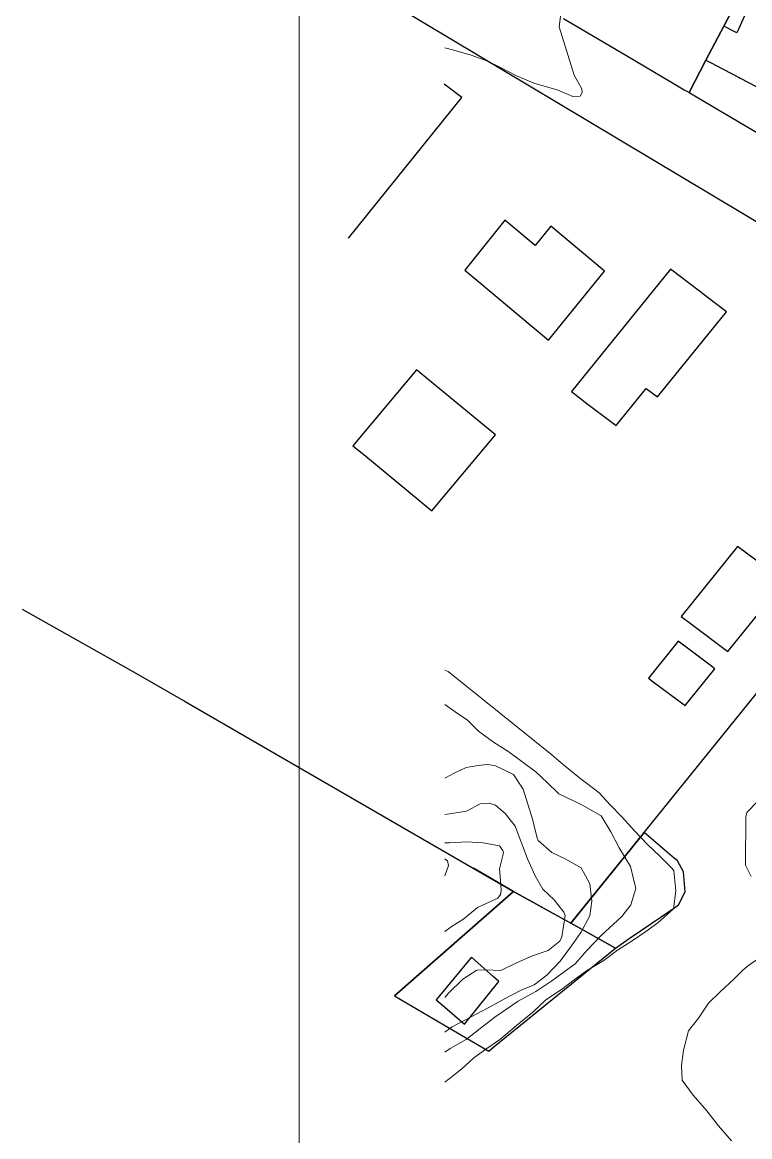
# Model space of a CAD drawing. Header units: metres. Extents: x 78 to 178, y -74 to 157.
# Drawn here: x 142.172 to 143.506, y -9.265 to -7.219 of the extents above; entities that cross this region are included whole.
import ezdxf

# ---------------------------------------------------------------- set-up
doc = ezdxf.new("R2010")
doc.units = ezdxf.units.M
doc.layers.add('01_Fina', color=252, linetype='Continuous', lineweight=15)
doc.layers.add('Traza Urbana', color=7, linetype='Continuous')

msp = doc.modelspace()

# ---------------------------------------------------------------- linework, layer by layer
at = {"layer": '01_Fina', "color": 252, "lineweight": 9, "true_color": 0x939598}
msp.add_lwpolyline([(142.68008, -4.95976), (142.68008, -14.84805), (151.21343, -14.84213), (151.21343, -4.95384), (142.94709, -4.95976)], dxfattribs=at)
at = {"layer": '01_Fina', "color": 252, "linetype": 'Continuous', "lineweight": 9, "true_color": 0x939598}
for points in [[(143.16999, -7.12506), (143.15688, -7.22714), (143.1843, -7.31571), (143.19862, -7.34126), (143.19889, -7.34755), (143.19527, -7.35478), (143.1823, -7.35531), (143.153, -7.34287), (143.11219, -7.33123), (143.07888, -7.31718), (143.04958, -7.30166), (143.02402, -7.28962), (142.99539, -7.27945), (142.96342, -7.27009), (142.94709, -7.26595)], [(142.94709, -8.40855), (142.95352, -8.41051), (143.14363, -8.56384), (143.16464, -8.5819), (143.19447, -8.60598), (143.23059, -8.63368), (143.24959, -8.65495), (143.27247, -8.67836), (143.29495, -8.70338), (143.3197, -8.72893), (143.34151, -8.74954), (143.36438, -8.77242), (143.36719, -8.77683), (143.37081, -8.81362), (143.36693, -8.84654), (143.33816, -8.87182), (143.31569, -8.88801), (143.2908, -8.90487), (143.26418, -8.92253), (143.23889, -8.94153), (143.20705, -8.96012), (143.1843, -8.97671), (143.16102, -8.99437), (143.13253, -9.01337), (143.10844, -9.03598), (143.07834, -9.0606), (143.0473, -9.08709), (143.02228, -9.10421), (143.00021, -9.12014), (142.9784, -9.14034), (142.95512, -9.15853), (142.94709, -9.16458)], [(142.94709, -9.1095), (142.95673, -9.10301), (142.98643, -9.08602), (143.01171, -9.06608), (143.03887, -9.04548), (143.08182, -9.01565), (143.11393, -8.99825), (143.14336, -8.97872), (143.18658, -8.94728), (143.20745, -8.9228), (143.23381, -8.8955), (143.27167, -8.86018), (143.28839, -8.83918), (143.29776, -8.80921), (143.28772, -8.76854), (143.26725, -8.73429), (143.25147, -8.70525), (143.23381, -8.67555), (143.19822, -8.65522), (143.15634, -8.63501), (143.1348, -8.61441), (143.11473, -8.59555), (143.08864, -8.57574), (143.06483, -8.55835), (143.03647, -8.54029), (143.0089, -8.52036), (142.98884, -8.50002), (142.96623, -8.4845), (142.94709, -8.47135)], [(142.94709, -8.60658), (142.96569, -8.59662), (142.98603, -8.58685), (143.00837, -8.5831), (143.02456, -8.58123), (143.03874, -8.5835), (143.07286, -8.60009), (143.09078, -8.62658), (143.10831, -8.68345), (143.11206, -8.69977), (143.11634, -8.71622), (143.11821, -8.72077), (143.14363, -8.74285), (143.16811, -8.75489), (143.19741, -8.77121), (143.2132, -8.80051), (143.21655, -8.83262), (143.21307, -8.85951), (143.19648, -8.89002), (143.17975, -8.91423), (143.15902, -8.94246), (143.134, -8.96842), (143.11125, -8.98594), (143.08824, -8.99491), (143.06577, -9.00682), (143.02643, -9.02822), (142.99553, -9.04454), (142.96074, -9.06314), (142.94709, -9.07271)], [(142.94709, -8.67305), (142.96007, -8.67114), (142.9867, -8.66699), (143.01225, -8.65374), (143.02871, -8.65214), (143.03981, -8.65629), (143.05827, -8.67207), (143.07607, -8.69455), (143.09868, -8.75435), (143.11286, -8.78566), (143.12691, -8.81055), (143.14751, -8.83008), (143.16557, -8.85282), (143.16771, -8.85884), (143.16183, -8.89778), (143.15835, -8.90567), (143.13654, -8.9228), (143.10791, -8.93256), (143.07848, -8.94581), (143.04984, -8.95972), (143.02228, -8.95838), (143.00609, -8.95892), (142.98027, -8.97538), (142.95392, -9.00093), (142.94709, -9.00934)], [(143.50888, -8.787), (143.49858, -8.76653), (143.49898, -8.73669), (143.49925, -8.70525), (143.49965, -8.67742), (143.50139, -8.66953), (143.52092, -8.64919)], [(142.94709, -8.7252), (142.95552, -8.72532), (142.98723, -8.72318), (143.01733, -8.72546), (143.04744, -8.73054), (143.05359, -8.7395), (143.05479, -8.74338), (143.04744, -8.77308), (143.04998, -8.80185), (143.05078, -8.81362), (143.04944, -8.82031), (143.04423, -8.82687), (143.01399, -8.84078), (143.0069, -8.84386), (142.98228, -8.86473), (142.9586, -8.87972), (142.94709, -8.88828)], [(142.94709, -8.75484), (142.95191, -8.7585), (142.95405, -8.7668), (142.94709, -8.78603)], [(143.47329, -9.27252), (143.44934, -9.24469), (143.42807, -9.21754), (143.40251, -9.18864), (143.38231, -9.16081), (143.38164, -9.13392), (143.38512, -9.10595), (143.39422, -9.07037), (143.41255, -9.04709), (143.43101, -9.01939), (143.45215, -8.99906), (143.47744, -8.97564), (143.48587, -8.96721), (143.49349, -8.95986), (143.50272, -8.95183), (143.52627, -8.93497)]]:
    msp.add_lwpolyline(points, dxfattribs=at)
at = {"layer": 'Traza Urbana', "color": 7, "linetype": 'Continuous', "invisible_edges": 5}
for points in [[(143.54985, -6.59093), (143.16477, -7.21203), (143.28232, -7.28134), (143.68695, -6.6287)], [(143.68695, -6.6287), (143.28232, -7.28134), (143.36163, -7.32811), (143.78859, -6.63947)], [(143.63451, -6.88799), (143.36163, -7.32811), (143.38641, -7.34272), (143.45898, -7.22568)], [(143.63451, -6.88799), (143.63451, -6.88799), (143.45898, -7.22568), (143.65929, -6.9026)], [(143.66383, -6.90528), (143.4262, -7.28856), (143.39529, -7.34796), (143.66817, -6.90783)], [(143.66817, -6.90783), (143.39529, -7.34796), (143.54024, -7.43341), (143.81312, -6.99328)], [(143.65929, -6.9026), (143.45898, -7.22568), (143.4262, -7.28856), (143.66383, -6.90528)], [(143.52361, -7.17193), (143.44518, -7.29842), (143.48602, -7.31965), (143.56975, -7.1846)], [(143.51423, -7.16935), (143.51423, -7.16935), (143.48266, -7.23798), (143.52361, -7.17193)], [(142.85772, -7.19009), (142.17195, -8.29615), (142.37568, -8.41132), (143.05843, -7.31011)], [(143.56975, -7.1846), (143.48602, -7.31965), (143.4892, -7.3213), (143.54674, -7.22848)], [(143.45898, -7.22568), (143.38641, -7.34272), (143.39095, -7.3454), (143.4262, -7.28856)], [(143.45898, -7.22568), (143.45898, -7.22568), (143.4262, -7.28856), (143.46367, -7.22812)], [(143.46367, -7.22812), (143.4262, -7.28856), (143.43688, -7.29411), (143.47435, -7.23367)], [(143.47435, -7.23367), (143.43688, -7.29411), (143.44518, -7.29842), (143.48266, -7.23798)], [(143.54674, -7.22848), (143.4892, -7.3213), (143.51857, -7.33656), (143.57618, -7.24364)], [(143.4262, -7.28856), (143.39095, -7.3454), (143.39529, -7.34796)], [(143.05843, -7.31011), (142.37568, -8.41132), (142.47094, -8.46578), (143.15255, -7.3664)], [(142.94604, -7.33248), (142.77063, -7.61541), (142.9784, -7.35666)], [(143.15255, -7.3664), (142.47094, -8.46578), (143.07299, -8.81443), (143.74946, -7.72336)], [(142.98362, -7.67374), (142.98362, -7.67374), (142.99485, -7.68315), (143.05734, -7.58236)], [(143.05734, -7.58236), (142.99485, -7.68315), (143.05024, -7.72957), (143.11273, -7.62878)], [(143.11273, -7.62878), (143.05024, -7.72957), (143.05459, -7.73322), (143.14149, -7.59306)], [(143.14149, -7.59306), (143.05459, -7.73322), (143.13734, -7.80258), (143.22428, -7.66236)], [(143.22428, -7.66236), (143.13734, -7.80258), (143.23996, -7.67548)], [(143.17935, -7.89677), (143.17935, -7.89677), (143.20796, -7.91855), (143.36091, -7.67186)], [(143.36091, -7.67186), (143.20796, -7.91855), (143.26123, -7.95911), (143.41417, -7.71244)], [(143.41417, -7.71244), (143.26123, -7.95911), (143.31662, -7.89128), (143.42323, -7.71934)], [(143.74946, -7.72336), (143.07299, -8.81443), (143.17828, -8.8729), (143.85272, -7.78511)], [(143.42323, -7.71934), (143.31662, -7.89128), (143.33763, -7.90627), (143.44381, -7.73501)], [(143.44381, -7.73501), (143.33763, -7.90627), (143.46366, -7.75013)], [(143.85272, -7.78511), (143.17828, -8.8729), (143.31274, -8.70633), (143.87547, -7.79871)], [(143.87547, -7.79871), (143.31274, -8.70633), (143.98999, -7.8672)], [(142.77839, -7.99617), (142.77839, -7.99617), (142.79831, -8.01257), (142.89492, -7.85676)], [(142.89492, -7.85676), (142.79831, -8.01257), (142.92355, -8.11565), (143.02015, -7.95984)], [(143.02015, -7.95984), (142.92355, -8.11565), (143.04008, -7.97624)], [(143.38084, -8.30991), (143.38084, -8.30991), (143.39719, -8.32213), (143.4844, -8.18147)], [(143.4844, -8.18147), (143.39719, -8.32213), (143.4666, -8.374), (143.55381, -8.23334)], [(143.55381, -8.23334), (143.4666, -8.374), (143.57016, -8.24556)], [(143.32064, -8.42296), (143.32064, -8.42296), (143.32926, -8.4294), (143.37522, -8.35526)], [(143.37522, -8.35526), (143.32926, -8.4294), (143.3882, -8.4734), (143.43416, -8.39927)], [(143.43416, -8.39927), (143.3882, -8.4734), (143.44279, -8.4057)], [(143.17828, -8.8729), (143.17828, -8.8729), (143.20148, -8.88578), (143.31274, -8.70633)], [(143.31274, -8.70633), (143.20148, -8.88578), (143.26016, -8.91839), (143.36447, -8.75015)], [(143.36447, -8.75015), (143.26016, -8.91839), (143.28542, -8.90114), (143.37402, -8.75824)], [(142.99977, -8.77203), (142.85478, -9.00589), (143.07299, -8.81443)], [(143.37402, -8.75824), (143.28542, -8.90114), (143.32692, -8.87281), (143.38526, -8.77871)], [(143.38526, -8.77871), (143.32692, -8.87281), (143.37068, -8.84292), (143.38793, -8.8151)], [(142.85478, -9.00589), (142.85478, -9.00589), (142.92771, -9.04875), (143.07299, -8.81443)], [(143.07299, -8.81443), (142.92771, -9.04875), (143.02777, -9.10757), (143.17455, -8.87083)], [(143.38793, -8.8151), (143.37068, -8.84292), (143.37616, -8.83918)], [(143.17455, -8.87083), (143.02777, -9.10757), (143.0379, -9.09932), (143.17828, -8.8729)], [(143.17828, -8.8729), (143.0379, -9.09932), (143.26016, -8.91839)], [(142.93131, -9.01351), (142.93131, -9.01351), (142.94199, -9.02267), (142.9962, -8.93524)], [(142.9962, -8.93524), (142.94199, -9.02267), (142.98308, -9.05793), (143.03672, -8.97142)], [(143.03672, -8.97142), (142.98308, -9.05793), (143.0461, -8.9798)]]:
    msp.add_3dface(points, dxfattribs=at)
at = {"layer": 'Traza Urbana', "color": 252, "linetype": 'Continuous', "invisible_edges": 5}
for points in [[(142.93131, -9.01351), (142.93131, -9.01351), (142.94199, -9.02267), (142.9962, -8.93524)], [(142.9962, -8.93524), (142.94199, -9.02267), (142.98308, -9.05793), (143.03672, -8.97142)], [(143.03672, -8.97142), (142.98308, -9.05793), (143.0461, -8.9798)]]:
    msp.add_3dface(points, dxfattribs=at)

doc.saveas('drawing.dxf')
